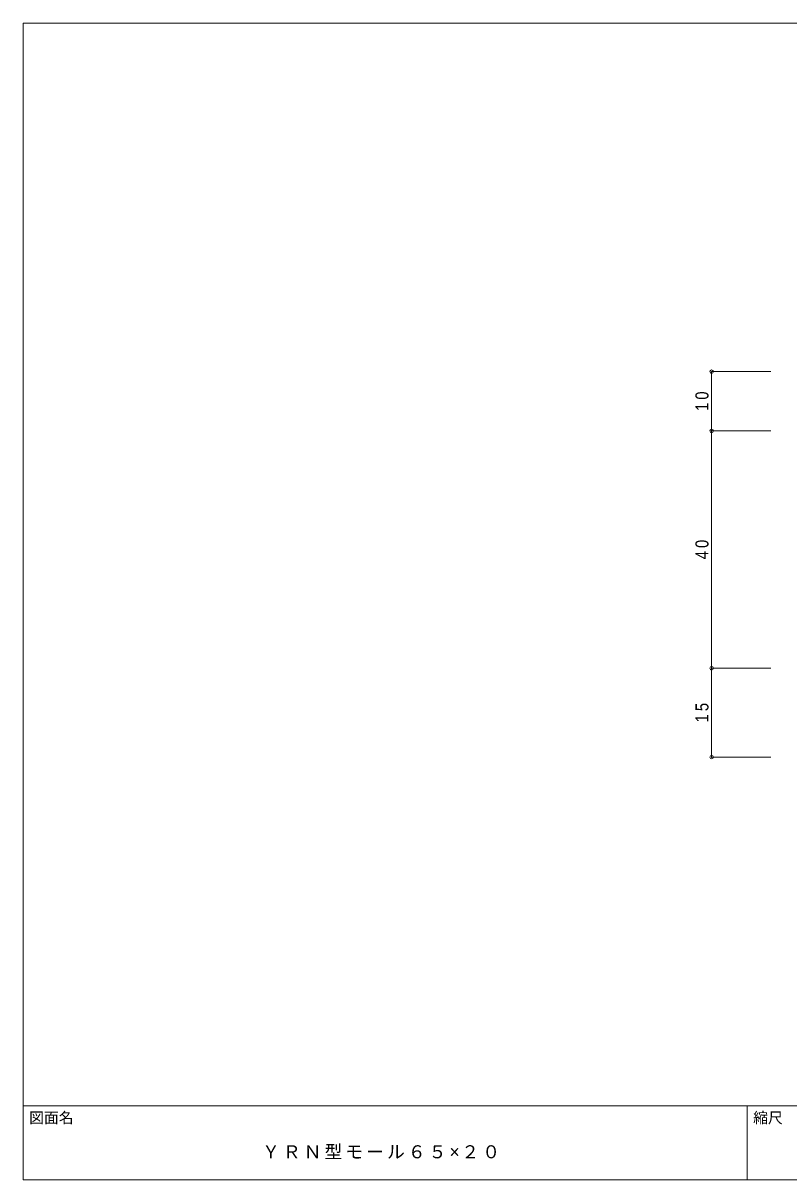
# Model space of a CAD drawing. Units: millimetres at full size, sheet at 1:1. Extents: x -141 to 141, y -98 to 98.
# Drawn here: x -141 to -12, y -97.5 to 97.5 of the extents above; entities that cross this region are included whole.
import ezdxf
from ezdxf.enums import TextEntityAlignment as Align

# ---------------------------------------------------------------- set-up
doc = ezdxf.new("R2010")
doc.units = ezdxf.units.MM
doc.header["$PDMODE"] = 32
doc.header["$PDSIZE"] = 0.6
for name, color, linetype, lineweight in [('0-3_寸法', 4, 'Continuous', 9), ('F-0_図面枠', 5, 'Continuous', 9), ('F-5_F-5ﾚｲﾔ', 7, 'Continuous', 9)]:
    doc.layers.add(name, color=color, linetype=linetype, lineweight=lineweight)
doc.styles.add('HGｺﾞｼｯｸM', font='')
doc.styles.get('HGｺﾞｼｯｸM').set_extended_font_data('HGｺﾞｼｯｸM')

msp = doc.modelspace()

# ---------------------------------------------------------------- linework, layer by layer
at = {"layer": '0-3_寸法'}
for p, q in [((-25, 38.75), (-25, 28.75)), ((-25, 38.75), (-15, 38.75)), ((-25, 28.75), (-15, 28.75)), ((-25, 28.75), (-25, -11.25)), ((-25, -11.25), (-15, -11.25)), ((-25, -11.25), (-25, -26.25)), ((-25, -26.25), (-15, -26.25))]:
    msp.add_line(p, q, dxfattribs=at)
for p in [(-25, 38.75), (-25, 28.75), (-25, -11.25), (-25, -26.25)]:
    msp.add_point(p, dxfattribs=at)
at = {"layer": 'F-0_図面枠'}
for p, q in [((-141, 97.5), (141, 97.5)), ((-141, -97.5), (-141, 97.5)), ((-141, -85), (141, -85)), ((-19, -97.5), (-19, -85)), ((141, -97.5), (-141, -97.5))]:
    msp.add_line(p, q, dxfattribs=at)

# ---------------------------------------------------------------- texts
at = {"layer": '0-3_寸法', "color": 7, "char_height": 2.199, "attachment_point": 7, "rotation": 90, "style": 'HGｺﾞｼｯｸM'}
for s, insert in [('\\T1.36;\\W0.85;10', (-25.5, 32.125)), ('\\T1.36;\\W0.85;40', (-25.5, 7.125)), ('\\T1.36;\\W0.85;15', (-25.5, -20.375))]:
    msp.add_mtext(s, dxfattribs=dict(at, insert=insert))
at = {"layer": 'F-0_図面枠', "color": 7, "style": 'HGｺﾞｼｯｸM'}
msp.add_text('図面名', height=1.833, dxfattribs=at).set_placement((-140, -88.5), align=Align.BOTTOM_LEFT)
at = {"layer": 'F-5_F-5ﾚｲﾔ', "style": 'HGｺﾞｼｯｸM'}
msp.add_text('縮尺', height=1.833, dxfattribs=at).set_placement((-18, -88.5), align=Align.BOTTOM_LEFT)
at = {"layer": 'F-5_F-5ﾚｲﾔ', "insert": (-100.75, -94), "char_height": 2.199, "attachment_point": 7, "style": 'HGｺﾞｼｯｸM'}
msp.add_mtext('\\T1.17;ＹＲＮ型モール６５×２０', dxfattribs=at)

doc.saveas('drawing.dxf')
